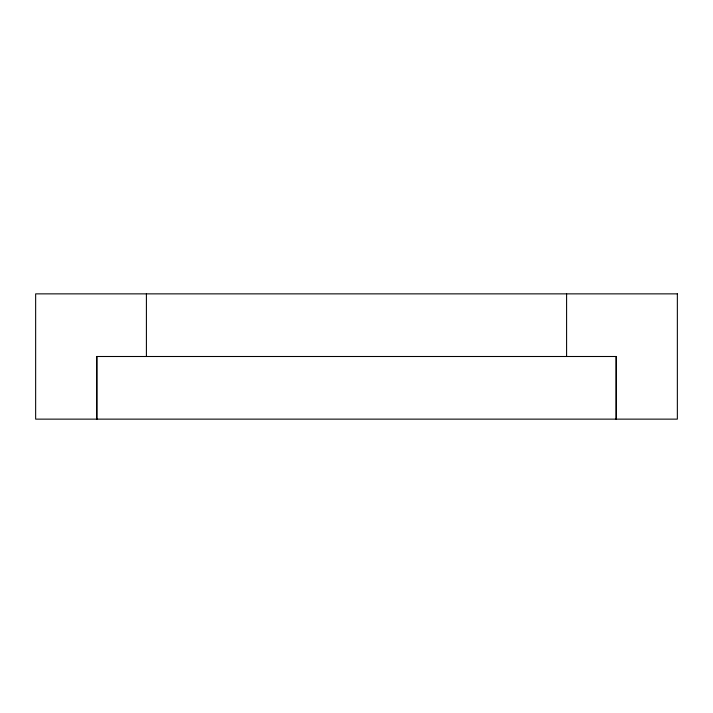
<?xml version="1.0" encoding="UTF-8"?>
<svg xmlns="http://www.w3.org/2000/svg" width="713" height="713" viewBox="0 0 713 713"><rect width="100%" height="100%" fill="white"/><g stroke="black" fill="none" stroke-linecap="round" stroke-linejoin="round"><path stroke-width="1.07" d="M616.353 419.137L616.353 356.5L96.647 356.5L96.647 419.137M616.041 356.5L616.041 419.137M566.594 293.863L566.594 356.5M146.406 293.863L146.406 356.5M96.959 356.5L96.959 419.137M677.35 293.863L35.65 293.863L35.65 419.137L677.35 419.137L677.35 293.863"/></g></svg>
